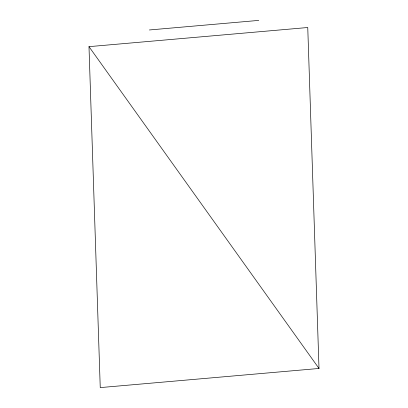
<?xml version="1.0" encoding="UTF-8"?>
<svg xmlns="http://www.w3.org/2000/svg" width="408" height="408" viewBox="0 0 408 408"><rect width="100%" height="100%" fill="white"/><g stroke="black" fill="none" stroke-linecap="round" stroke-linejoin="round"><path stroke-width="0.61" d="M149.379 29.968L258.764 20.4M88.99 46.65L307.754 27.515L319.01 368.465L100.246 387.6L88.99 46.65L319.01 368.465"/></g></svg>
